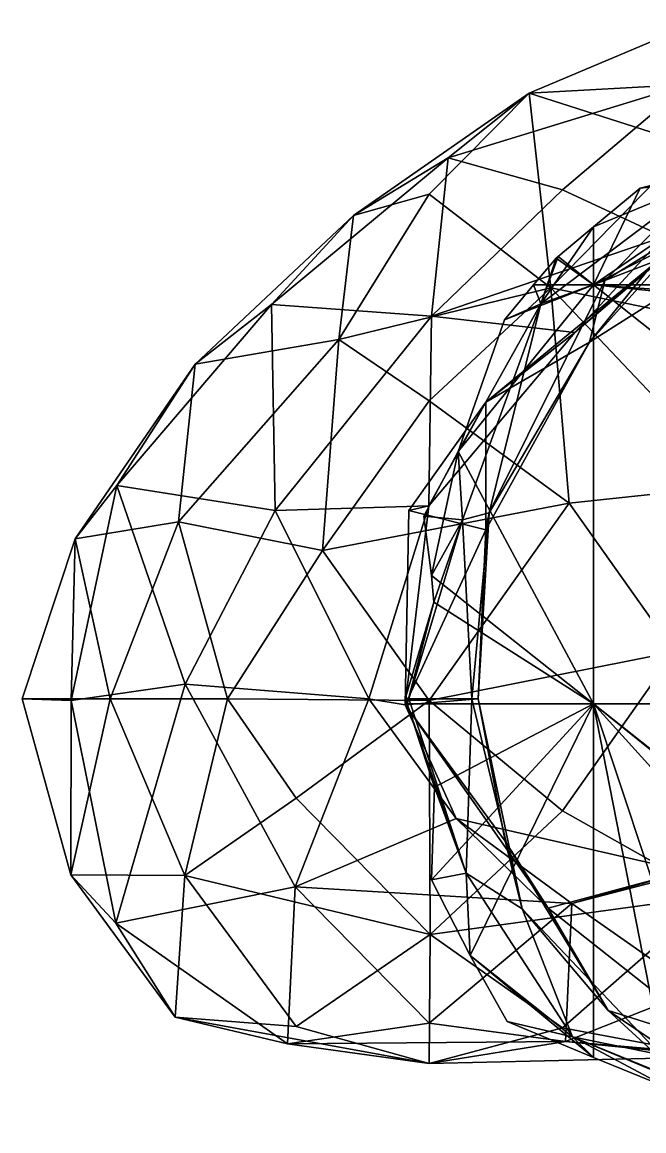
# Model space of a CAD drawing. Extents: x 290083 to 295691, y 4553739 to 4561622.
# Drawn here: x 292615.9 to 292674.8, y 4557761.3 to 4557866.3 of the extents above; entities that cross this region are included whole.
import ezdxf

# ---------------------------------------------------------------- set-up
doc = ezdxf.new("R2010")
doc.units = 0
doc.layers.add('Au_ppm_Pref_-_0_3', color=7, linetype='CONTINUOUS')

msp = doc.modelspace()

# ---------------------------------------------------------------- linework, layer by layer
at = {"layer": 'Au_ppm_Pref_-_0_3'}
for points in [[(292679.23, 4557854.67, 1859.62), (292679.83, 4557866.27, 1865.75), (292663.91, 4557859.54, 1864.47)], [(292679.83, 4557866.27, 1865.75), (292678.84, 4557860.37, 1871.78), (292663.91, 4557859.54, 1864.47)], [(292656.23, 4557853.44, 1870.36), (292678.84, 4557860.37, 1871.78), (292667.06, 4557850.39, 1875.07)], [(292663.91, 4557859.54, 1864.47), (292678.84, 4557860.37, 1871.78), (292656.23, 4557853.44, 1870.36)], [(292678.84, 4557860.37, 1871.78), (292676.64, 4557845.95, 1878.11), (292667.06, 4557850.39, 1875.07)], [(292656.23, 4557853.44, 1870.36), (292647.29, 4557847.98, 1864.95), (292663.91, 4557859.54, 1864.47)], [(292654.46, 4557849.99, 1860.9), (292663.91, 4557859.54, 1864.47), (292647.29, 4557847.98, 1864.95)], [(292663.91, 4557859.54, 1864.47), (292654.46, 4557849.99, 1860.9), (292665.97, 4557841.13, 1857.26)], [(292679.23, 4557854.67, 1859.62), (292663.91, 4557859.54, 1864.47), (292665.97, 4557841.13, 1857.26)], [(292679.23, 4557854.67, 1859.62), (292665.97, 4557841.13, 1857.26), (292688.62, 4557836.46, 1860.26)], [(292695.48, 4557854.46, 1910.8), (292670, 4557841.41, 1909.92), (292688.58, 4557854.1, 1910.5)], [(292717.94, 4557841.41, 1912.05), (292670, 4557841.41, 1909.92), (292695.48, 4557854.46, 1910.8)], [(292656.23, 4557853.44, 1870.36), (292654.67, 4557838.43, 1876.93), (292639.52, 4557839.54, 1870.75)], [(292656.23, 4557853.44, 1870.36), (292639.52, 4557839.54, 1870.75), (292647.29, 4557847.98, 1864.95)], [(292667.06, 4557850.39, 1875.07), (292654.67, 4557838.43, 1876.93), (292656.23, 4557853.44, 1870.36)], [(292688.58, 4557854.1, 1910.5), (292670, 4557841.41, 1909.92), (292674.41, 4557850.54, 1909.94)], [(292680.39, 4557851.18, 1906.13), (292688.58, 4557854.1, 1910.5), (292674.41, 4557850.54, 1909.94)], [(292686.74, 4557852.56, 1882.77), (292675.39, 4557843.09, 1888.74), (292668.23, 4557836.9, 1882.82)], [(292676.64, 4557845.95, 1878.11), (292686.74, 4557852.56, 1882.77), (292668.23, 4557836.9, 1882.82)], [(292654.67, 4557838.43, 1876.93), (292667.06, 4557850.39, 1875.07), (292676.64, 4557845.95, 1878.11)], [(292670, 4557846.88, 1909.81), (292665.03, 4557839.6, 1906.76), (292680.39, 4557851.18, 1906.13)], [(292671.08, 4557841.81, 1900.58), (292680.39, 4557851.18, 1906.13), (292665.03, 4557839.6, 1906.76)], [(292670, 4557846.88, 1909.81), (292680.39, 4557851.18, 1906.13), (292674.41, 4557850.54, 1909.94)], [(292674.41, 4557850.54, 1909.94), (292670, 4557841.41, 1909.92), (292670, 4557846.88, 1909.81)], [(292671.08, 4557841.81, 1900.58), (292692.25, 4557849.95, 1900.23), (292680.39, 4557851.18, 1906.13)], [(292654.46, 4557849.99, 1860.9), (292647.29, 4557847.98, 1864.95), (292645.88, 4557836.23, 1859.43)], [(292665.97, 4557841.13, 1857.26), (292654.46, 4557849.99, 1860.9), (292645.88, 4557836.23, 1859.43)], [(292692.25, 4557849.95, 1900.23), (292671.08, 4557841.81, 1900.58), (292679.66, 4557847.12, 1897.49)], [(292645.88, 4557836.23, 1859.43), (292647.29, 4557847.98, 1864.95), (292632.29, 4557833.88, 1865.92)], [(292632.29, 4557833.88, 1865.92), (292647.29, 4557847.98, 1864.95), (292639.52, 4557839.54, 1870.75)], [(292669.61, 4557835.98, 1894.55), (292686.17, 4557846.46, 1894.64), (292679.66, 4557847.12, 1897.49)], [(292669.61, 4557835.98, 1894.55), (292679.66, 4557847.12, 1897.49), (292671.08, 4557841.81, 1900.58)], [(292666.66, 4557844.07, 1909.68), (292665.03, 4557839.6, 1906.76), (292670, 4557846.88, 1909.81)], [(292670, 4557846.88, 1909.81), (292670, 4557841.41, 1909.92), (292666.66, 4557844.07, 1909.68)], [(292675.39, 4557843.09, 1888.74), (292686.17, 4557846.46, 1894.64), (292669.61, 4557835.98, 1894.55)], [(292668.23, 4557836.9, 1882.82), (292654.67, 4557838.43, 1876.93), (292676.64, 4557845.95, 1878.11)], [(292670, 4557841.41, 1909.92), (292664.32, 4557841.41, 1909.65), (292666.48, 4557843.92, 1909.67)], [(292664.32, 4557841.41, 1909.65), (292665.03, 4557839.6, 1906.76), (292666.48, 4557843.92, 1909.67)], [(292666.48, 4557843.92, 1909.67), (292665.03, 4557839.6, 1906.76), (292666.66, 4557844.07, 1909.68)], [(292670, 4557841.41, 1909.92), (292666.48, 4557843.92, 1909.67), (292666.66, 4557844.07, 1909.68)], [(292669.61, 4557835.98, 1894.55), (292659.8, 4557830.29, 1888.71), (292675.39, 4557843.09, 1888.74)], [(292675.39, 4557843.09, 1888.74), (292659.8, 4557830.29, 1888.71), (292668.23, 4557836.9, 1882.82)], [(292660.13, 4557819.82, 1900.58), (292671.08, 4557841.81, 1900.58), (292665.03, 4557839.6, 1906.76)], [(292671.08, 4557841.81, 1900.58), (292660.13, 4557819.82, 1900.58), (292669.61, 4557835.98, 1894.55)], [(292654.46, 4557830.41, 1855.55), (292665.97, 4557841.13, 1857.26), (292645.88, 4557836.23, 1859.43)], [(292667.69, 4557820.72, 1855.36), (292665.97, 4557841.13, 1857.26), (292654.46, 4557830.41, 1855.55)], [(292670, 4557841.41, 1909.92), (292657.19, 4557825.63, 1908.96), (292661.57, 4557838.08, 1909.44)], [(292670, 4557841.41, 1909.92), (292670, 4557801.73, 1909.06), (292657.19, 4557825.63, 1908.96)], [(292670, 4557841.41, 1909.92), (292661.57, 4557838.08, 1909.44), (292664.32, 4557841.41, 1909.65)], [(292665.03, 4557839.6, 1906.76), (292664.32, 4557841.41, 1909.65), (292661.57, 4557838.08, 1909.44)], [(292688.62, 4557836.46, 1860.26), (292665.97, 4557841.13, 1857.26), (292683.67, 4557822.44, 1857.43)], [(292683.67, 4557822.44, 1857.43), (292665.97, 4557841.13, 1857.26), (292667.69, 4557820.72, 1855.36)], [(292717.94, 4557841.41, 1912.05), (292719.39, 4557837.83, 1912.14), (292670, 4557841.41, 1909.92)], [(292719.39, 4557837.83, 1912.14), (292720, 4557836.24, 1912.17), (292670, 4557841.41, 1909.92)], [(292720, 4557836.24, 1912.17), (292720, 4557801.73, 1912.35), (292670, 4557841.41, 1909.92)], [(292720, 4557801.73, 1912.35), (292670, 4557801.73, 1909.06), (292670, 4557841.41, 1909.92)], [(292639.88, 4557820.04, 1877.82), (292624.89, 4557822.39, 1871.17), (292639.52, 4557839.54, 1870.75)], [(292624.89, 4557822.39, 1871.17), (292632.29, 4557833.88, 1865.92), (292639.52, 4557839.54, 1870.75)], [(292639.88, 4557820.04, 1877.82), (292639.52, 4557839.54, 1870.75), (292654.67, 4557838.43, 1876.93)], [(292657.19, 4557825.63, 1908.96), (292665.03, 4557839.6, 1906.76), (292661.57, 4557838.08, 1909.44)], [(292657.19, 4557825.63, 1908.96), (292657.61, 4557819.14, 1906.17), (292665.03, 4557839.6, 1906.76)], [(292657.61, 4557819.14, 1906.17), (292660.13, 4557819.82, 1900.58), (292665.03, 4557839.6, 1906.76)], [(292639.88, 4557820.04, 1877.82), (292654.67, 4557838.43, 1876.93), (292654.4, 4557820.48, 1882.84)], [(292654.4, 4557820.48, 1882.84), (292654.67, 4557838.43, 1876.93), (292668.23, 4557836.9, 1882.82)], [(292668.23, 4557836.9, 1882.82), (292659.8, 4557830.29, 1888.71), (292654.4, 4557820.48, 1882.84)], [(292632.29, 4557833.88, 1865.92), (292630.71, 4557818.97, 1859.22), (292645.88, 4557836.23, 1859.43)], [(292645.88, 4557836.23, 1859.43), (292630.71, 4557818.97, 1859.22), (292644.34, 4557816.23, 1855.5)], [(292645.88, 4557836.23, 1859.43), (292644.34, 4557816.23, 1855.5), (292654.46, 4557830.41, 1855.55)], [(292659.8, 4557818.19, 1894.61), (292669.61, 4557835.98, 1894.55), (292660.13, 4557819.82, 1900.58)], [(292659.8, 4557818.19, 1894.61), (292659.8, 4557830.29, 1888.71), (292669.61, 4557835.98, 1894.55)], [(292624.89, 4557822.39, 1871.17), (292620.93, 4557817.35, 1864.95), (292632.29, 4557833.88, 1865.92)], [(292632.29, 4557833.88, 1865.92), (292620.93, 4557817.35, 1864.95), (292630.71, 4557818.97, 1859.22)], [(292654.46, 4557830.41, 1855.55), (292644.34, 4557816.23, 1855.5), (292667.69, 4557820.72, 1855.36)], [(292659.8, 4557818.19, 1894.61), (292652.51, 4557820.02, 1888.71), (292659.8, 4557830.29, 1888.71)], [(292652.51, 4557820.02, 1888.71), (292654.4, 4557820.48, 1882.84), (292659.8, 4557830.29, 1888.71)], [(292657.19, 4557825.63, 1908.96), (292654.67, 4557813.89, 1908.59), (292653.94, 4557819.49, 1908.67)], [(292657.61, 4557819.14, 1906.17), (292657.19, 4557825.63, 1908.96), (292653.94, 4557819.49, 1908.67)], [(292670, 4557801.73, 1909.06), (292654.67, 4557813.89, 1908.59), (292657.19, 4557825.63, 1908.96)], [(292620.56, 4557802.04, 1870.59), (292620.93, 4557817.35, 1864.95), (292624.89, 4557822.39, 1871.17)], [(292620.56, 4557802.04, 1870.59), (292624.89, 4557822.39, 1871.17), (292631.35, 4557803.58, 1876.19)], [(292624.89, 4557822.39, 1871.17), (292639.88, 4557820.04, 1877.82), (292631.35, 4557803.58, 1876.19)], [(292667.69, 4557820.72, 1855.36), (292677.66, 4557806.65, 1855.49), (292683.67, 4557822.44, 1857.43)], [(292631.35, 4557803.58, 1876.19), (292639.88, 4557820.04, 1877.82), (292648.73, 4557802.21, 1881.83)], [(292639.88, 4557820.04, 1877.82), (292654.4, 4557820.48, 1882.84), (292648.73, 4557802.21, 1881.83)], [(292654.46, 4557802.05, 1853.45), (292667.69, 4557820.72, 1855.36), (292644.34, 4557816.23, 1855.5)], [(292652.16, 4557801.62, 1888.65), (292648.73, 4557802.21, 1881.83), (292654.4, 4557820.48, 1882.84)], [(292652.16, 4557801.62, 1888.65), (292654.4, 4557820.48, 1882.84), (292652.51, 4557820.02, 1888.71)], [(292659.8, 4557818.19, 1894.61), (292652.16, 4557801.62, 1888.65), (292652.51, 4557820.02, 1888.71)], [(292654.46, 4557802.05, 1853.45), (292677.66, 4557806.65, 1855.49), (292667.69, 4557820.72, 1855.36)], [(292658.47, 4557802.21, 1901.36), (292660.13, 4557819.82, 1900.58), (292657.61, 4557819.14, 1906.17)], [(292658.47, 4557802.21, 1901.36), (292659.08, 4557802.21, 1896.01), (292660.13, 4557819.82, 1900.58)], [(292660.13, 4557819.82, 1900.58), (292659.08, 4557802.21, 1896.01), (292659.8, 4557818.19, 1894.61)], [(292630.71, 4557818.97, 1859.22), (292620.93, 4557817.35, 1864.95), (292624.25, 4557802.21, 1859.95)], [(292630.71, 4557818.97, 1859.22), (292624.25, 4557802.21, 1859.95), (292635.34, 4557802.21, 1855.93)], [(292644.34, 4557816.23, 1855.5), (292630.71, 4557818.97, 1859.22), (292635.34, 4557802.21, 1855.93)], [(292652.52, 4557802.21, 1906.52), (292657.61, 4557819.14, 1906.17), (292654.9, 4557811.36, 1908.62)], [(292658.47, 4557802.21, 1901.36), (292657.61, 4557819.14, 1906.17), (292652.52, 4557802.21, 1906.52)], [(292654.67, 4557813.89, 1908.59), (292657.61, 4557819.14, 1906.17), (292653.94, 4557819.49, 1908.67)], [(292657.61, 4557819.14, 1906.17), (292654.67, 4557813.89, 1908.59), (292654.9, 4557811.36, 1908.62)], [(292659.08, 4557802.21, 1896.01), (292652.16, 4557801.62, 1888.65), (292659.8, 4557818.19, 1894.61)], [(292615.92, 4557802.21, 1864.95), (292620.93, 4557817.35, 1864.95), (292620.56, 4557802.04, 1870.59)], [(292615.92, 4557802.21, 1864.95), (292624.25, 4557802.21, 1859.95), (292620.93, 4557817.35, 1864.95)], [(292654.46, 4557802.05, 1853.45), (292644.34, 4557816.23, 1855.5), (292635.34, 4557802.21, 1855.93)], [(292654.67, 4557813.89, 1908.59), (292670, 4557801.73, 1909.06), (292654.9, 4557811.36, 1908.62)], [(292652.19, 4557802.28, 1908.67), (292654.9, 4557811.36, 1908.62), (292652.37, 4557801.73, 1908.68)], [(292652.52, 4557802.21, 1906.52), (292654.9, 4557811.36, 1908.62), (292652.19, 4557802.28, 1908.67)], [(292654.9, 4557811.36, 1908.62), (292670, 4557801.73, 1909.06), (292652.37, 4557801.73, 1908.68)], [(292654.46, 4557802.05, 1853.45), (292667.06, 4557791.6, 1855.47), (292677.66, 4557806.65, 1855.49)], [(292677.66, 4557806.65, 1855.49), (292667.06, 4557791.6, 1855.47), (292681.32, 4557783.54, 1858.65)], [(292620.56, 4557802.04, 1870.59), (292631.35, 4557803.58, 1876.19), (292624.8, 4557780.96, 1872.03)], [(292624.8, 4557780.96, 1872.03), (292631.35, 4557803.58, 1876.19), (292641.75, 4557784.39, 1876.85)], [(292631.35, 4557803.58, 1876.19), (292648.73, 4557802.21, 1881.83), (292641.75, 4557784.39, 1876.85)], [(292615.92, 4557802.21, 1864.95), (292620.56, 4557802.04, 1870.59), (292620.54, 4557785.54, 1865.75)], [(292615.92, 4557802.21, 1864.95), (292620.54, 4557785.54, 1865.75), (292624.25, 4557802.21, 1859.95)], [(292631.32, 4557785.48, 1859.26), (292624.25, 4557802.21, 1859.95), (292620.54, 4557785.54, 1865.75)], [(292620.54, 4557785.54, 1865.75), (292620.56, 4557802.04, 1870.59), (292624.8, 4557780.96, 1872.03)], [(292624.25, 4557802.21, 1859.95), (292631.32, 4557785.48, 1859.26), (292635.34, 4557802.21, 1855.93)], [(292631.32, 4557785.48, 1859.26), (292641.86, 4557792.79, 1855.87), (292635.34, 4557802.21, 1855.93)], [(292654.46, 4557802.05, 1853.45), (292635.34, 4557802.21, 1855.93), (292641.86, 4557792.79, 1855.87)], [(292657, 4557790.88, 1881.8), (292641.75, 4557784.39, 1876.85), (292648.73, 4557802.21, 1881.83)], [(292654.46, 4557802.05, 1853.45), (292641.86, 4557792.79, 1855.87), (292654.54, 4557779.89, 1857.52)], [(292648.73, 4557802.21, 1881.83), (292652.16, 4557801.62, 1888.65), (292657, 4557790.88, 1881.8)], [(292661.65, 4557788.71, 1894.64), (292652.16, 4557801.62, 1888.65), (292659.08, 4557802.21, 1896.01)], [(292652.37, 4557801.73, 1908.68), (292652.52, 4557802.21, 1906.52), (292652.19, 4557802.28, 1908.67)], [(292657.96, 4557785.7, 1907.07), (292652.52, 4557802.21, 1906.52), (292652.37, 4557801.73, 1908.68)], [(292658.47, 4557802.21, 1901.36), (292652.52, 4557802.21, 1906.52), (292657.96, 4557785.7, 1907.07)], [(292654.46, 4557802.05, 1853.45), (292654.54, 4557779.89, 1857.52), (292667.06, 4557791.6, 1855.47)], [(292658.47, 4557802.21, 1901.36), (292657.96, 4557785.7, 1907.07), (292663.26, 4557782.32, 1900.62)], [(292663.26, 4557782.32, 1900.62), (292659.08, 4557802.21, 1896.01), (292658.47, 4557802.21, 1901.36)], [(292659.08, 4557802.21, 1896.01), (292663.26, 4557782.32, 1900.62), (292661.65, 4557788.71, 1894.64)], [(292652.16, 4557801.62, 1888.65), (292661.65, 4557788.71, 1894.64), (292665.72, 4557782.36, 1888.61)], [(292652.16, 4557801.62, 1888.65), (292665.72, 4557782.36, 1888.61), (292657, 4557790.88, 1881.8)], [(292652.37, 4557801.73, 1908.68), (292670, 4557801.73, 1909.06), (292654.94, 4557793.82, 1909.21)], [(292657.96, 4557785.7, 1907.07), (292652.37, 4557801.73, 1908.68), (292654.94, 4557793.82, 1909.21)], [(292654.94, 4557793.82, 1909.21), (292670, 4557801.73, 1909.06), (292654.67, 4557785.05, 1909.73)], [(292654.67, 4557785.05, 1909.73), (292670, 4557801.73, 1909.06), (292658.33, 4557777.9, 1910.23)], [(292658.33, 4557777.9, 1910.23), (292670, 4557801.73, 1909.06), (292670, 4557768.23, 1911.06)], [(292700.53, 4557767.99, 1910.67), (292682.46, 4557764.15, 1911.14), (292670, 4557801.73, 1909.06)], [(292670, 4557801.73, 1909.06), (292677.13, 4557765.32, 1911.14), (292670, 4557768.23, 1911.06)], [(292670, 4557801.73, 1909.06), (292682.46, 4557764.15, 1911.14), (292677.13, 4557765.32, 1911.14)], [(292706.8, 4557772.13, 1910.34), (292700.53, 4557767.99, 1910.67), (292670, 4557801.73, 1909.06)], [(292707.08, 4557772.3, 1910.33), (292706.8, 4557772.13, 1910.34), (292670, 4557801.73, 1909.06)], [(292720, 4557801.73, 1912.35), (292707.08, 4557772.3, 1910.33), (292670, 4557801.73, 1909.06)], [(292657.96, 4557785.7, 1907.07), (292654.94, 4557793.82, 1909.21), (292654.67, 4557785.05, 1909.73)], [(292631.32, 4557785.48, 1859.26), (292654.54, 4557779.89, 1857.52), (292641.86, 4557792.79, 1855.87)], [(292667.06, 4557791.6, 1855.47), (292654.54, 4557779.89, 1857.52), (292681.32, 4557783.54, 1858.65)], [(292657, 4557790.88, 1881.8), (292667.95, 4557782.82, 1877.3), (292641.75, 4557784.39, 1876.85)], [(292678.73, 4557785.89, 1883.18), (292657, 4557790.88, 1881.8), (292665.72, 4557782.36, 1888.61)], [(292678.73, 4557785.89, 1883.18), (292667.95, 4557782.82, 1877.3), (292657, 4557790.88, 1881.8)], [(292661.65, 4557788.71, 1894.64), (292663.26, 4557782.32, 1900.62), (292671.38, 4557772.68, 1894.64)], [(292661.65, 4557788.71, 1894.64), (292671.38, 4557772.68, 1894.64), (292665.72, 4557782.36, 1888.61)], [(292678.73, 4557785.89, 1883.18), (292690.98, 4557788.83, 1875.87), (292667.95, 4557782.82, 1877.3)], [(292690.98, 4557788.83, 1875.87), (292679.66, 4557774.62, 1874.14), (292667.95, 4557782.82, 1877.3)], [(292631.32, 4557785.48, 1859.26), (292620.54, 4557785.54, 1865.75), (292630.4, 4557772.06, 1866.24)], [(292620.54, 4557785.54, 1865.75), (292624.8, 4557780.96, 1872.03), (292630.4, 4557772.06, 1866.24)], [(292631.32, 4557785.48, 1859.26), (292630.4, 4557772.06, 1866.24), (292641.86, 4557771.17, 1860.54)], [(292641.86, 4557771.17, 1860.54), (292654.54, 4557779.89, 1857.52), (292631.32, 4557785.48, 1859.26)], [(292657.96, 4557785.7, 1907.07), (292654.67, 4557785.05, 1909.73), (292658.33, 4557777.9, 1910.23)], [(292668.02, 4557770.18, 1907.27), (292657.96, 4557785.7, 1907.07), (292658.33, 4557777.9, 1910.23)], [(292668.02, 4557770.18, 1907.27), (292663.26, 4557782.32, 1900.62), (292657.96, 4557785.7, 1907.07)], [(292665.72, 4557782.36, 1888.61), (292682.31, 4557769.26, 1889.94), (292678.73, 4557785.89, 1883.18)], [(292641.05, 4557769.54, 1870.68), (292624.8, 4557780.96, 1872.03), (292641.75, 4557784.39, 1876.85)], [(292654.46, 4557771.48, 1875.19), (292641.05, 4557769.54, 1870.68), (292641.75, 4557784.39, 1876.85)], [(292667.95, 4557782.82, 1877.3), (292654.46, 4557771.48, 1875.19), (292641.75, 4557784.39, 1876.85)], [(292681.32, 4557783.54, 1858.65), (292654.54, 4557779.89, 1857.52), (292667.06, 4557771.03, 1860.5)], [(292681.74, 4557768.3, 1865.16), (292681.32, 4557783.54, 1858.65), (292667.06, 4557771.03, 1860.5)], [(292654.46, 4557771.48, 1875.19), (292667.95, 4557782.82, 1877.3), (292667.36, 4557769.74, 1870.6)], [(292668.02, 4557770.18, 1907.27), (292679, 4557765.7, 1900.6), (292663.26, 4557782.32, 1900.62)], [(292663.26, 4557782.32, 1900.62), (292679, 4557765.7, 1900.6), (292671.38, 4557772.68, 1894.64)], [(292682.31, 4557769.26, 1889.94), (292665.72, 4557782.36, 1888.61), (292671.38, 4557772.68, 1894.64)], [(292667.36, 4557769.74, 1870.6), (292667.95, 4557782.82, 1877.3), (292679.66, 4557774.62, 1874.14)], [(292630.4, 4557772.06, 1866.24), (292624.8, 4557780.96, 1872.03), (292641.05, 4557769.54, 1870.68)], [(292654.44, 4557767.67, 1864.82), (292654.54, 4557779.89, 1857.52), (292641.86, 4557771.17, 1860.54)], [(292654.44, 4557767.67, 1864.82), (292667.06, 4557771.03, 1860.5), (292654.54, 4557779.89, 1857.52)], [(292658.33, 4557777.9, 1910.23), (292670, 4557768.23, 1911.06), (292661.83, 4557771.64, 1910.68)], [(292661.83, 4557771.64, 1910.68), (292668.02, 4557770.18, 1907.27), (292658.33, 4557777.9, 1910.23)], [(292694.96, 4557767.4, 1870.58), (292667.36, 4557769.74, 1870.6), (292679.66, 4557774.62, 1874.14)], [(292682.31, 4557769.26, 1889.94), (292671.38, 4557772.68, 1894.64), (292688.28, 4557761.29, 1894.68)], [(292679, 4557765.7, 1900.6), (292688.28, 4557761.29, 1894.68), (292671.38, 4557772.68, 1894.64)], [(292641.86, 4557771.17, 1860.54), (292630.4, 4557772.06, 1866.24), (292654.44, 4557767.67, 1864.82)], [(292654.44, 4557767.67, 1864.82), (292630.4, 4557772.06, 1866.24), (292641.05, 4557769.54, 1870.68)], [(292654.46, 4557771.48, 1875.19), (292667.36, 4557769.74, 1870.6), (292641.05, 4557769.54, 1870.68)], [(292668.02, 4557770.18, 1907.27), (292661.83, 4557771.64, 1910.68), (292670, 4557768.23, 1911.06)], [(292681.74, 4557768.3, 1865.16), (292667.06, 4557771.03, 1860.5), (292654.44, 4557767.67, 1864.82)], [(292654.44, 4557767.67, 1864.82), (292641.05, 4557769.54, 1870.68), (292667.36, 4557769.74, 1870.6)], [(292681.74, 4557768.3, 1865.16), (292654.44, 4557767.67, 1864.82), (292667.36, 4557769.74, 1870.6)], [(292694.96, 4557767.4, 1870.58), (292681.74, 4557768.3, 1865.16), (292667.36, 4557769.74, 1870.6)], [(292677.13, 4557765.32, 1911.14), (292668.02, 4557770.18, 1907.27), (292670, 4557768.23, 1911.06)], [(292668.02, 4557770.18, 1907.27), (292677.13, 4557765.32, 1911.14), (292682.46, 4557764.15, 1911.14)], [(292682.46, 4557764.15, 1911.14), (292692.49, 4557765.19, 1906.77), (292668.02, 4557770.18, 1907.27)], [(292692.49, 4557765.19, 1906.77), (292679, 4557765.7, 1900.6), (292668.02, 4557770.18, 1907.27)]]:
    msp.add_3dface(points, dxfattribs=at)

doc.saveas('drawing.dxf')
